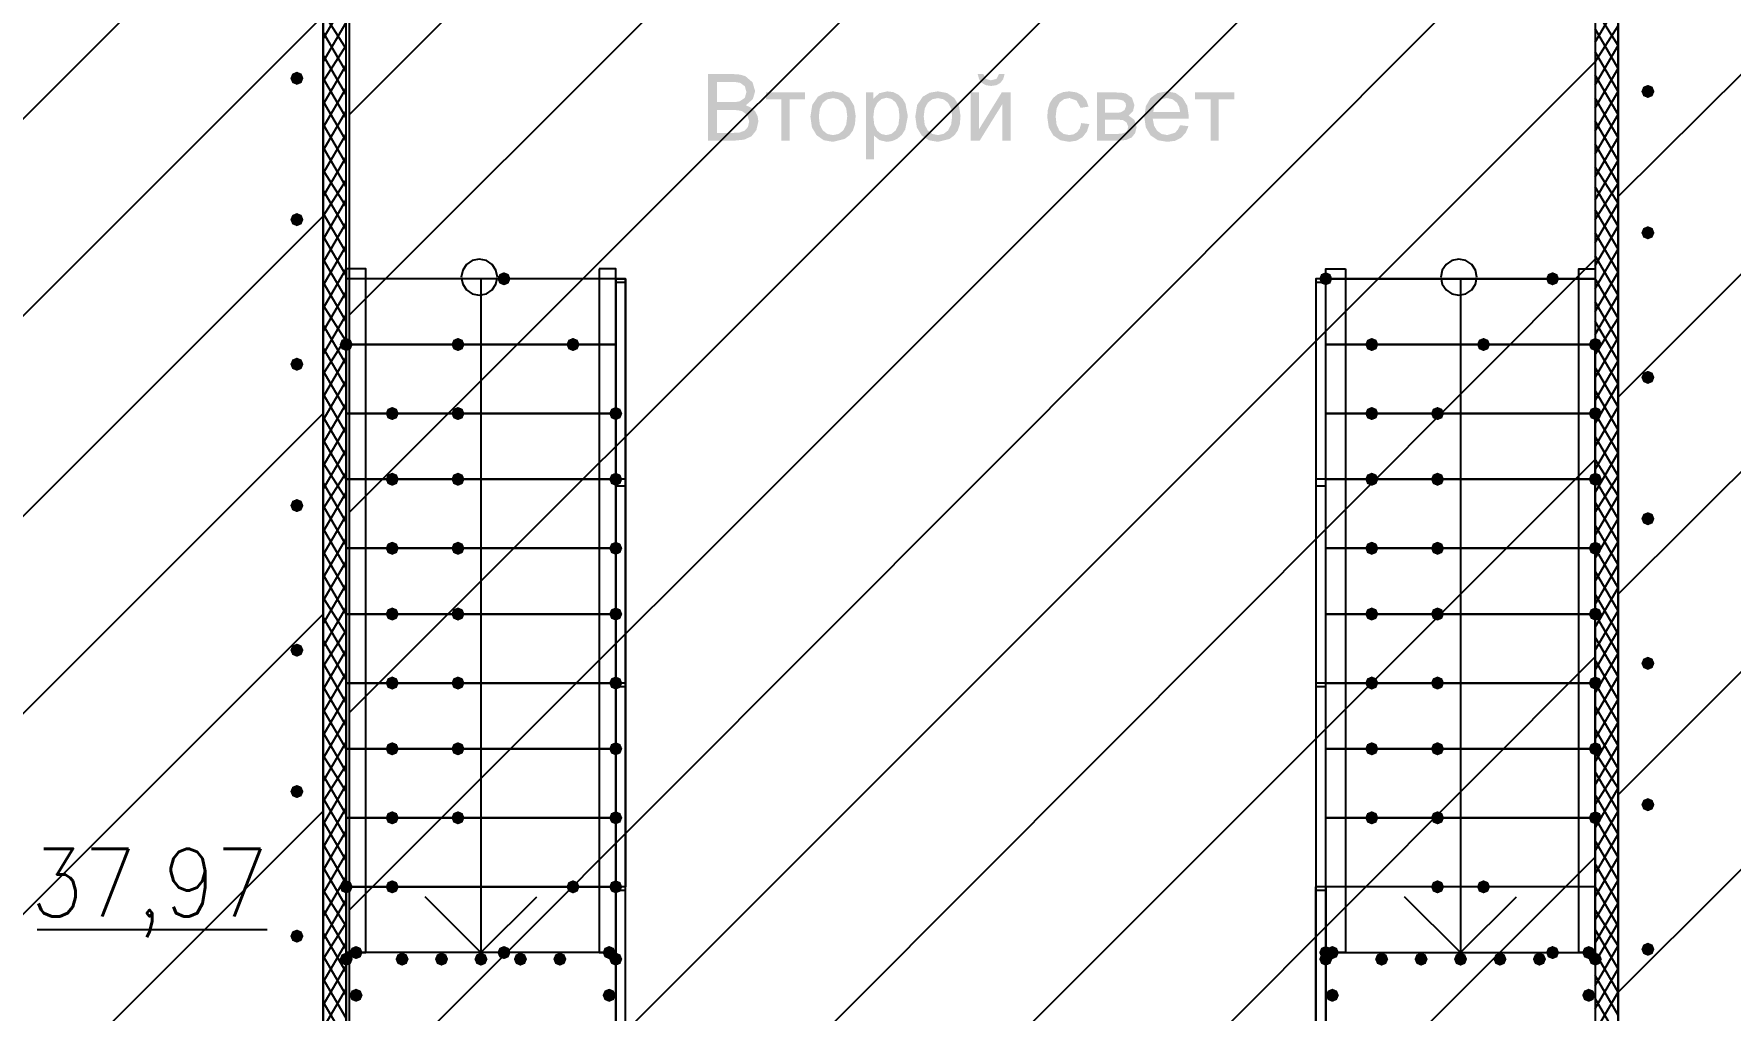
# Model space of a CAD drawing. Header units: millimetres. Extents: x 0 to 420, y 0 to 297.
# Drawn here: x 238.46 to 260.31, y 219.65 to 232.22 of the extents above; entities that cross this region are included whole.
import ezdxf

# ---------------------------------------------------------------- set-up
doc = ezdxf.new("R2010")
doc.units = ezdxf.units.MM
doc.layers.get('0').update_dxf_attribs({"linetype": 'CONTINUOUS'})
doc.styles.get("Standard").update_dxf_attribs({"font": 'STANDARD'})

msp = doc.modelspace()

# ---------------------------------------------------------------- hatches: boundary and pattern name
at = {"true_color": 0x000007}
for points in [[(241.935, 231.648), (241.910129, 231.588204), (241.850333, 231.563333), (241.790538, 231.588204), (241.765667, 231.648), (241.790537, 231.707796), (241.850333, 231.732667), (241.910129, 231.707796)], [(259.334, 231.478667), (259.309129, 231.418871), (259.249333, 231.394), (259.189538, 231.418871), (259.164667, 231.478667), (259.189537, 231.538462), (259.249333, 231.563333), (259.309129, 231.538463)], [(247.889652, 231.465437), (248.395117, 231.465437), (248.395117, 231.378345), (248.195026, 231.378345), (248.195026, 230.843666), (248.090295, 230.843666), (248.090295, 231.378345), (247.889652, 231.378345)], [(251.952118, 231.071318), (252.055746, 231.058088), (252.025223, 230.962246), (251.968654, 230.889968), (251.890519, 230.844355), (251.796675, 230.829334), (251.681747, 230.850074), (251.591623, 230.912568), (251.533332, 231.014267), (251.513902, 231.152346), (251.52217, 231.246742), (251.546975, 231.328735), (251.589074, 231.394537), (251.648949, 231.441734), (251.719987, 231.47026), (251.797226, 231.479768), (251.889279, 231.466952), (251.963142, 231.428505), (252.016059, 231.366493), (252.045824, 231.282984), (251.943298, 231.266999), (251.890933, 231.361257), (251.801636, 231.393227), (251.72922, 231.378827), (251.6721, 231.335901), (251.634893, 231.261831), (251.622491, 231.155102), (251.63448, 231.046789), (251.670447, 230.973201), (251.725568, 230.930551), (251.795573, 230.916426), (251.852555, 230.925935), (251.899201, 230.95446), (251.933101, 231.002554)], [(253.41698, 231.465437), (253.922445, 231.465437), (253.922445, 231.378345), (253.722354, 231.378345), (253.722354, 230.843666), (253.617623, 230.843666), (253.617623, 231.378345), (253.41698, 231.378345)], [(241.935, 229.827667), (241.910129, 229.767871), (241.850333, 229.743), (241.790538, 229.767871), (241.765667, 229.827667), (241.790537, 229.887462), (241.850333, 229.912333), (241.910129, 229.887463)], [(259.334, 229.658333), (259.309129, 229.598537), (259.249333, 229.573667), (259.189538, 229.598537), (259.164667, 229.658333), (259.189537, 229.718129), (259.249333, 229.743), (259.309129, 229.718129)], [(241.935, 227.965), (241.910129, 227.905204), (241.850333, 227.880333), (241.790538, 227.905204), (241.765667, 227.965), (241.790537, 228.024796), (241.850333, 228.049667), (241.910129, 228.024796)], [(259.334, 227.795667), (259.309129, 227.735871), (259.249333, 227.711), (259.189538, 227.735871), (259.164667, 227.795667), (259.189537, 227.855462), (259.249333, 227.880333), (259.309129, 227.855463)], [(241.935, 226.144667), (241.910129, 226.084871), (241.850333, 226.06), (241.790538, 226.084871), (241.765667, 226.144667), (241.790537, 226.204462), (241.850333, 226.229333), (241.910129, 226.204463)], [(259.334, 225.975333), (259.309129, 225.915537), (259.249333, 225.890667), (259.189538, 225.915537), (259.164667, 225.975333), (259.189537, 226.035129), (259.249333, 226.06), (259.309129, 226.035129)], [(241.935, 224.282), (241.910129, 224.222204), (241.850333, 224.197333), (241.790538, 224.222204), (241.765667, 224.282), (241.790537, 224.341796), (241.850333, 224.366667), (241.910129, 224.341796)], [(259.334, 224.112667), (259.309129, 224.052871), (259.249333, 224.028), (259.189538, 224.052871), (259.164667, 224.112667), (259.189537, 224.172462), (259.249333, 224.197333), (259.309129, 224.172463)], [(241.935, 222.461667), (241.910129, 222.401871), (241.850333, 222.377), (241.790538, 222.401871), (241.765667, 222.461667), (241.790537, 222.521462), (241.850333, 222.546333), (241.910129, 222.521463)], [(259.334, 222.292333), (259.309129, 222.232537), (259.249333, 222.207667), (259.189538, 222.232537), (259.164667, 222.292333), (259.189537, 222.352129), (259.249333, 222.377), (259.309129, 222.352129)], [(241.935, 220.599), (241.910129, 220.539204), (241.850333, 220.514333), (241.790538, 220.539204), (241.765667, 220.599), (241.790537, 220.658796), (241.850333, 220.683667), (241.910129, 220.658796)], [(242.697, 220.387333), (242.672129, 220.327537), (242.612333, 220.302667), (242.552537, 220.327537), (242.527667, 220.387333), (242.552537, 220.447129), (242.612333, 220.472), (242.672129, 220.447129)], [(245.956667, 220.387333), (245.931796, 220.327537), (245.872, 220.302667), (245.812204, 220.327537), (245.787333, 220.387333), (245.812204, 220.447129), (245.872, 220.472), (245.931796, 220.447129)], [(255.27, 220.387333), (255.245129, 220.327537), (255.185333, 220.302667), (255.125538, 220.327537), (255.100667, 220.387333), (255.125537, 220.447129), (255.185333, 220.472), (255.245129, 220.447129)], [(258.572, 220.387333), (258.547129, 220.327537), (258.487333, 220.302667), (258.427537, 220.327537), (258.402667, 220.387333), (258.427537, 220.447129), (258.487333, 220.472), (258.547129, 220.447129)], [(259.334, 220.429667), (259.309129, 220.369871), (259.249333, 220.345), (259.189538, 220.369871), (259.164667, 220.429667), (259.189537, 220.489462), (259.249333, 220.514333), (259.309129, 220.489463)], [(242.57, 220.302667), (242.545129, 220.242871), (242.485333, 220.218), (242.425538, 220.242871), (242.400667, 220.302667), (242.425537, 220.362462), (242.485333, 220.387333), (242.545129, 220.362463)], [(243.289667, 220.302667), (243.264796, 220.242871), (243.205, 220.218), (243.145204, 220.242871), (243.120333, 220.302667), (243.145204, 220.362462), (243.205, 220.387333), (243.264796, 220.362463)], [(243.797667, 220.302667), (243.772796, 220.242871), (243.713, 220.218), (243.653204, 220.242871), (243.628333, 220.302667), (243.653204, 220.362462), (243.713, 220.387333), (243.772796, 220.362463)], [(244.305667, 220.302667), (244.280796, 220.242871), (244.221, 220.218), (244.161204, 220.242871), (244.136333, 220.302667), (244.161204, 220.362462), (244.221, 220.387333), (244.280796, 220.362463)], [(244.813667, 220.302667), (244.788796, 220.242871), (244.729, 220.218), (244.669204, 220.242871), (244.644333, 220.302667), (244.669204, 220.362462), (244.729, 220.387333), (244.788796, 220.362463)], [(245.321667, 220.302667), (245.296796, 220.242871), (245.237, 220.218), (245.177204, 220.242871), (245.152333, 220.302667), (245.177204, 220.362462), (245.237, 220.387333), (245.296796, 220.362463)], [(246.041333, 220.302667), (246.016462, 220.242871), (245.956667, 220.218), (245.896871, 220.242871), (245.872, 220.302667), (245.896871, 220.362462), (245.956667, 220.387333), (246.016462, 220.362463)], [(255.185333, 220.302667), (255.160462, 220.242871), (255.100667, 220.218), (255.040871, 220.242871), (255.016, 220.302667), (255.040871, 220.362462), (255.100667, 220.387333), (255.160462, 220.362463)], [(255.905, 220.302667), (255.880129, 220.242871), (255.820333, 220.218), (255.760538, 220.242871), (255.735667, 220.302667), (255.760537, 220.362462), (255.820333, 220.387333), (255.880129, 220.362463)], [(256.413, 220.302667), (256.388129, 220.242871), (256.328333, 220.218), (256.268537, 220.242871), (256.243667, 220.302667), (256.268537, 220.362462), (256.328333, 220.387333), (256.388129, 220.362463)], [(256.921, 220.302667), (256.896129, 220.242871), (256.836333, 220.218), (256.776538, 220.242871), (256.751667, 220.302667), (256.776537, 220.362462), (256.836333, 220.387333), (256.896129, 220.362463)], [(257.429, 220.302667), (257.404129, 220.242871), (257.344333, 220.218), (257.284538, 220.242871), (257.259667, 220.302667), (257.284537, 220.362462), (257.344333, 220.387333), (257.404129, 220.362463)], [(257.937, 220.302667), (257.912129, 220.242871), (257.852333, 220.218), (257.792537, 220.242871), (257.767667, 220.302667), (257.792537, 220.362462), (257.852333, 220.387333), (257.912129, 220.362463)], [(258.656667, 220.302667), (258.631796, 220.242871), (258.572, 220.218), (258.512204, 220.242871), (258.487333, 220.302667), (258.512204, 220.362462), (258.572, 220.387333), (258.631796, 220.362463)], [(242.697, 219.837), (242.672129, 219.777204), (242.612333, 219.752333), (242.552537, 219.777204), (242.527667, 219.837), (242.552537, 219.896796), (242.612333, 219.921667), (242.672129, 219.896796)], [(245.956667, 219.837), (245.931796, 219.777204), (245.872, 219.752333), (245.812204, 219.777204), (245.787333, 219.837), (245.812204, 219.896796), (245.872, 219.921667), (245.931796, 219.896796)], [(255.27, 219.837), (255.245129, 219.777204), (255.185333, 219.752333), (255.125538, 219.777204), (255.100667, 219.837), (255.125537, 219.896796), (255.185333, 219.921667), (255.245129, 219.896796)], [(258.572, 219.837), (258.547129, 219.777204), (258.487333, 219.752333), (258.427537, 219.777204), (258.402667, 219.837), (258.427537, 219.896796), (258.487333, 219.921667), (258.547129, 219.896796)]]:
    msp.add_hatch(color=0, dxfattribs=at).paths.add_polyline_path(points, flags=0)
h = msp.add_hatch(color=0, dxfattribs=at)
h.paths.add_polyline_path([(247.144977, 230.843666), (247.144977, 231.702459), (247.467438, 231.702459), (247.55577, 231.695845), (247.625086, 231.676001), (247.718241, 231.596075), (247.751865, 231.482524), (247.7221, 231.378896), (247.6317, 231.300623), (247.700671, 231.269342), (247.751865, 231.222351), (247.783147, 231.162544), (247.793758, 231.092815), (247.767851, 230.980367), (247.705012, 230.900441), (247.610754, 230.857997), (247.472399, 230.843666)], flags=0)
h.paths.add_polyline_path([(247.259079, 231.341413), (247.444287, 231.341413), (247.509124, 231.343894), (247.552877, 231.351335), (247.61792, 231.39433), (247.639969, 231.469295), (247.619574, 231.54426), (247.561145, 231.588909), (247.509468, 231.597866), (247.430507, 231.601036), (247.259079, 231.601036)], flags=0)
h.paths.add_polyline_path([(247.259079, 230.945089), (247.472399, 230.945089), (247.55012, 230.948948), (247.615164, 230.97265), (247.65871, 231.020055), (247.675798, 231.092815), (247.650993, 231.176049), (247.582642, 231.225658), (247.529381, 231.236338), (247.457516, 231.23999), (247.259079, 231.23999)], flags=0)
h = msp.add_hatch(color=0, dxfattribs=at)
h.paths.add_polyline_path([(250.529087, 231.465437), (250.63492, 231.465437), (250.63492, 230.991391), (250.927064, 231.465437), (251.040615, 231.465437), (251.040615, 230.843666), (250.935332, 230.843666), (250.935332, 231.314955), (250.643188, 230.843666), (250.529087, 230.843666)], flags=0)
h.paths.add_polyline_path([(250.892338, 231.701357), (250.964547, 231.701357), (250.946426, 231.636382), (250.910528, 231.588358), (250.858438, 231.558868), (250.791465, 231.549221), (250.72401, 231.558868), (250.671852, 231.588358), (250.636023, 231.635969), (250.618384, 231.701357), (250.690593, 231.701357), (250.722563, 231.641274), (250.788158, 231.621982), (250.859816, 231.640723)], flags=0)
h = msp.add_hatch(color=0, dxfattribs=at)
h.paths.add_polyline_path([(248.463669, 231.154551), (248.487715, 231.305033), (248.560131, 231.410866), (248.648601, 231.462474), (248.755261, 231.479768), (248.871775, 231.458684), (248.964723, 231.395432), (249.02577, 231.295318), (249.046303, 231.163371), (249.037277, 231.055815), (249.010474, 230.974304), (248.96617, 230.913188), (248.905743, 230.867368), (248.755261, 230.829334), (248.637095, 230.850143), (248.544146, 230.913119), (248.48365, 231.015231)], flags=0)
h.paths.add_polyline_path([(248.572258, 231.154551), (248.585143, 231.049889), (248.624072, 230.975406), (248.682845, 230.931033), (248.755261, 230.916426), (248.827195, 230.931309), (248.885899, 230.975957), (248.925105, 231.051474), (248.938265, 231.15841), (248.925105, 231.259627), (248.885899, 231.333145), (248.826782, 231.377793), (248.755261, 231.392676), (248.682845, 231.377793), (248.624072, 231.333145), (248.585143, 231.258731)], flags=0)
h = msp.add_hatch(color=0, dxfattribs=at)
h.paths.add_polyline_path([(249.178232, 230.605541), (249.178232, 231.465437), (249.274695, 231.465437), (249.274695, 231.384959), (249.350763, 231.456066), (249.454942, 231.479768), (249.529494, 231.469433), (249.594951, 231.438427), (249.648419, 231.388818), (249.687004, 231.322672), (249.718423, 231.159512), (249.684248, 230.987533), (249.642011, 230.919733), (249.584478, 230.870124), (249.517505, 230.839601), (249.447225, 230.829334), (249.352967, 230.851383), (249.284065, 230.908158), (249.284065, 230.605541)], flags=0)
h.paths.add_polyline_path([(249.274144, 231.151244), (249.286201, 231.046582), (249.322651, 230.973753), (249.375981, 230.93062), (249.440059, 230.916426), (249.505378, 230.931033), (249.560776, 230.975406), (249.598258, 231.051198), (249.610936, 231.160063), (249.598603, 231.263485), (249.561878, 231.337555), (249.507997, 231.382203), (249.44502, 231.397086), (249.381355, 231.381376), (249.325958, 231.334247), (249.287028, 231.257008)], flags=0)
h = msp.add_hatch(color=0, dxfattribs=at)
h.paths.add_polyline_path([(249.814523, 231.154551), (249.83857, 231.305033), (249.910986, 231.410866), (249.999456, 231.462474), (250.106116, 231.479768), (250.222629, 231.458684), (250.315578, 231.395432), (250.376625, 231.295318), (250.397158, 231.163371), (250.388132, 231.055815), (250.361329, 230.974304), (250.317025, 230.913188), (250.256598, 230.867368), (250.106116, 230.829334), (249.987949, 230.850143), (249.895001, 230.913119), (249.834505, 231.015231)], flags=0)
h.paths.add_polyline_path([(249.923113, 231.154551), (249.935997, 231.049889), (249.974927, 230.975406), (250.0337, 230.931033), (250.106116, 230.916426), (250.17805, 230.931309), (250.236754, 230.975957), (250.275959, 231.051474), (250.28912, 231.15841), (250.275959, 231.259627), (250.236754, 231.333145), (250.177636, 231.377793), (250.106116, 231.392676), (250.0337, 231.377793), (249.974927, 231.333145), (249.935997, 231.258731)], flags=0)
h = msp.add_hatch(color=0, dxfattribs=at)
h.paths.add_polyline_path([(252.154373, 231.465437), (252.396908, 231.465437), (252.474974, 231.461716), (252.530302, 231.450554), (252.605267, 231.395983), (252.636687, 231.300623), (252.617945, 231.222902), (252.562824, 231.16778), (252.635584, 231.112659), (252.664799, 231.01785), (252.645713, 230.940404), (252.601409, 230.886109), (252.530715, 230.854139), (252.434391, 230.843666), (252.154373, 230.843666)], flags=0)
h.paths.add_polyline_path([(252.259655, 231.203609), (252.372103, 231.203609), (252.428672, 231.205332), (252.464156, 231.210775), (252.509356, 231.239438), (252.529751, 231.290701), (252.520794, 231.332111), (252.494473, 231.359052), (252.447344, 231.373453), (252.375411, 231.378345), (252.259655, 231.378345)], flags=0)
h.paths.add_polyline_path([(252.259655, 230.930207), (252.398562, 230.930207), (252.473802, 230.935305), (252.520931, 230.951153), (252.546425, 230.979334), (252.556209, 231.022811), (252.536917, 231.077932), (252.486756, 231.110454), (252.386986, 231.117069), (252.259655, 231.117069)], flags=0)
h = msp.add_hatch(color=0, dxfattribs=at)
h.paths.add_polyline_path([(253.224418, 231.043757), (253.333558, 231.030528), (253.296351, 230.945641), (253.237647, 230.882251), (253.158341, 230.842563), (253.059604, 230.829334), (252.937303, 230.850143), (252.843528, 230.913119), (252.783514, 231.014405), (252.763602, 231.14959), (252.783583, 231.288496), (252.844079, 231.392676), (252.937097, 231.457926), (253.054092, 231.479768), (253.166953, 231.458409), (253.25749, 231.394881), (253.317022, 231.292424), (253.336865, 231.155654), (253.336314, 231.127542), (252.872191, 231.127542), (252.889554, 231.037005), (252.930069, 230.970445), (252.988704, 230.929793), (253.060155, 230.916426), (253.159374, 230.946743), (253.195823, 230.985948)], flags=0)
h.paths.add_polyline_path([(252.878254, 231.214634), (253.22552, 231.214634), (253.211877, 231.282847), (253.185832, 231.332042), (253.127541, 231.377931), (253.055194, 231.393227), (252.988222, 231.380894), (252.932825, 231.344169), (252.894377, 231.287463)], flags=0)
at = {"true_color": 0x0000fe}
for points in [[(244.602, 229.065667), (244.577129, 229.005871), (244.517333, 228.981), (244.457538, 229.005871), (244.432667, 229.065667), (244.457537, 229.125462), (244.517333, 229.150333), (244.577129, 229.125463)], [(255.185333, 229.065667), (255.160462, 229.005871), (255.100667, 228.981), (255.040871, 229.005871), (255.016, 229.065667), (255.040871, 229.125462), (255.100667, 229.150333), (255.160462, 229.125463)], [(258.106333, 229.065667), (258.081462, 229.005871), (258.021667, 228.981), (257.961871, 229.005871), (257.937, 229.065667), (257.961871, 229.125462), (258.021667, 229.150333), (258.081462, 229.125463)], [(242.57, 228.219), (242.545129, 228.159204), (242.485333, 228.134333), (242.425538, 228.159204), (242.400667, 228.219), (242.425537, 228.278796), (242.485333, 228.303667), (242.545129, 228.278796)], [(244.009333, 228.219), (243.984463, 228.159204), (243.924667, 228.134333), (243.864871, 228.159204), (243.84, 228.219), (243.864871, 228.278796), (243.924667, 228.303667), (243.984462, 228.278796)], [(245.491, 228.219), (245.466129, 228.159204), (245.406333, 228.134333), (245.346538, 228.159204), (245.321667, 228.219), (245.346537, 228.278796), (245.406333, 228.303667), (245.466129, 228.278796)], [(255.778, 228.219), (255.753129, 228.159204), (255.693333, 228.134333), (255.633537, 228.159204), (255.608667, 228.219), (255.633537, 228.278796), (255.693333, 228.303667), (255.753129, 228.278796)], [(257.217333, 228.219), (257.192462, 228.159204), (257.132667, 228.134333), (257.072871, 228.159204), (257.048, 228.219), (257.072871, 228.278796), (257.132667, 228.303667), (257.192462, 228.278796)], [(258.656667, 228.219), (258.631796, 228.159204), (258.572, 228.134333), (258.512204, 228.159204), (258.487333, 228.219), (258.512204, 228.278796), (258.572, 228.303667), (258.631796, 228.278796)], [(243.162667, 227.33), (243.137796, 227.270204), (243.078, 227.245333), (243.018204, 227.270204), (242.993333, 227.33), (243.018204, 227.389796), (243.078, 227.414667), (243.137796, 227.389796)], [(244.009333, 227.33), (243.984463, 227.270204), (243.924667, 227.245333), (243.864871, 227.270204), (243.84, 227.33), (243.864871, 227.389796), (243.924667, 227.414667), (243.984462, 227.389796)], [(246.041333, 227.33), (246.016462, 227.270204), (245.956667, 227.245333), (245.896871, 227.270204), (245.872, 227.33), (245.896871, 227.389796), (245.956667, 227.414667), (246.016462, 227.389796)], [(246.041333, 227.33), (246.016462, 227.270204), (245.956667, 227.245333), (245.896871, 227.270204), (245.872, 227.33), (245.896871, 227.389796), (245.956667, 227.414667), (246.016462, 227.389796)], [(255.778, 227.33), (255.753129, 227.270204), (255.693333, 227.245333), (255.633537, 227.270204), (255.608667, 227.33), (255.633537, 227.389796), (255.693333, 227.414667), (255.753129, 227.389796)], [(256.624667, 227.33), (256.599796, 227.270204), (256.54, 227.245333), (256.480204, 227.270204), (256.455333, 227.33), (256.480204, 227.389796), (256.54, 227.414667), (256.599796, 227.389796)], [(258.656667, 227.33), (258.631796, 227.270204), (258.572, 227.245333), (258.512204, 227.270204), (258.487333, 227.33), (258.512204, 227.389796), (258.572, 227.414667), (258.631796, 227.389796)], [(258.656667, 227.33), (258.631796, 227.270204), (258.572, 227.245333), (258.512204, 227.270204), (258.487333, 227.33), (258.512204, 227.389796), (258.572, 227.414667), (258.631796, 227.389796)], [(243.162667, 226.483333), (243.137796, 226.423537), (243.078, 226.398667), (243.018204, 226.423537), (242.993333, 226.483333), (243.018204, 226.543129), (243.078, 226.568), (243.137796, 226.543129)], [(244.009333, 226.483333), (243.984463, 226.423537), (243.924667, 226.398667), (243.864871, 226.423537), (243.84, 226.483333), (243.864871, 226.543129), (243.924667, 226.568), (243.984462, 226.543129)], [(246.041333, 226.483333), (246.016462, 226.423537), (245.956667, 226.398667), (245.896871, 226.423537), (245.872, 226.483333), (245.896871, 226.543129), (245.956667, 226.568), (246.016462, 226.543129)], [(255.778, 226.483333), (255.753129, 226.423537), (255.693333, 226.398667), (255.633537, 226.423537), (255.608667, 226.483333), (255.633537, 226.543129), (255.693333, 226.568), (255.753129, 226.543129)], [(256.624667, 226.483333), (256.599796, 226.423537), (256.54, 226.398667), (256.480204, 226.423537), (256.455333, 226.483333), (256.480204, 226.543129), (256.54, 226.568), (256.599796, 226.543129)], [(258.656667, 226.483333), (258.631796, 226.423537), (258.572, 226.398667), (258.512204, 226.423537), (258.487333, 226.483333), (258.512204, 226.543129), (258.572, 226.568), (258.631796, 226.543129)], [(258.656667, 226.483333), (258.631796, 226.423537), (258.572, 226.398667), (258.512204, 226.423537), (258.487333, 226.483333), (258.512204, 226.543129), (258.572, 226.568), (258.631796, 226.543129)], [(243.162667, 225.594333), (243.137796, 225.534538), (243.078, 225.509667), (243.018204, 225.534538), (242.993333, 225.594333), (243.018204, 225.654129), (243.078, 225.679), (243.137796, 225.654129)], [(244.009333, 225.594333), (243.984463, 225.534538), (243.924667, 225.509667), (243.864871, 225.534538), (243.84, 225.594333), (243.864871, 225.654129), (243.924667, 225.679), (243.984462, 225.654129)], [(246.041333, 225.594333), (246.016462, 225.534538), (245.956667, 225.509667), (245.896871, 225.534538), (245.872, 225.594333), (245.896871, 225.654129), (245.956667, 225.679), (246.016462, 225.654129)], [(255.778, 225.594333), (255.753129, 225.534538), (255.693333, 225.509667), (255.633537, 225.534538), (255.608667, 225.594333), (255.633537, 225.654129), (255.693333, 225.679), (255.753129, 225.654129)], [(256.624667, 225.594333), (256.599796, 225.534538), (256.54, 225.509667), (256.480204, 225.534538), (256.455333, 225.594333), (256.480204, 225.654129), (256.54, 225.679), (256.599796, 225.654129)], [(258.656667, 225.594333), (258.631796, 225.534538), (258.572, 225.509667), (258.512204, 225.534538), (258.487333, 225.594333), (258.512204, 225.654129), (258.572, 225.679), (258.631796, 225.654129)], [(258.656667, 225.594333), (258.631796, 225.534538), (258.572, 225.509667), (258.512204, 225.534538), (258.487333, 225.594333), (258.512204, 225.654129), (258.572, 225.679), (258.631796, 225.654129)], [(243.162667, 224.747667), (243.137796, 224.687871), (243.078, 224.663), (243.018204, 224.687871), (242.993333, 224.747667), (243.018204, 224.807462), (243.078, 224.832333), (243.137796, 224.807463)], [(244.009333, 224.747667), (243.984463, 224.687871), (243.924667, 224.663), (243.864871, 224.687871), (243.84, 224.747667), (243.864871, 224.807462), (243.924667, 224.832333), (243.984462, 224.807463)], [(246.041333, 224.747667), (246.016462, 224.687871), (245.956667, 224.663), (245.896871, 224.687871), (245.872, 224.747667), (245.896871, 224.807462), (245.956667, 224.832333), (246.016462, 224.807463)], [(255.778, 224.747667), (255.753129, 224.687871), (255.693333, 224.663), (255.633537, 224.687871), (255.608667, 224.747667), (255.633537, 224.807462), (255.693333, 224.832333), (255.753129, 224.807463)], [(256.624667, 224.747667), (256.599796, 224.687871), (256.54, 224.663), (256.480204, 224.687871), (256.455333, 224.747667), (256.480204, 224.807462), (256.54, 224.832333), (256.599796, 224.807463)], [(258.656667, 224.747667), (258.631796, 224.687871), (258.572, 224.663), (258.512204, 224.687871), (258.487333, 224.747667), (258.512204, 224.807462), (258.572, 224.832333), (258.631796, 224.807463)], [(243.162667, 223.858667), (243.137796, 223.798871), (243.078, 223.774), (243.018204, 223.798871), (242.993333, 223.858667), (243.018204, 223.918462), (243.078, 223.943333), (243.137796, 223.918463)], [(244.009333, 223.858667), (243.984463, 223.798871), (243.924667, 223.774), (243.864871, 223.798871), (243.84, 223.858667), (243.864871, 223.918462), (243.924667, 223.943333), (243.984462, 223.918463)], [(246.041333, 223.858667), (246.016462, 223.798871), (245.956667, 223.774), (245.896871, 223.798871), (245.872, 223.858667), (245.896871, 223.918462), (245.956667, 223.943333), (246.016462, 223.918463)], [(255.778, 223.858667), (255.753129, 223.798871), (255.693333, 223.774), (255.633537, 223.798871), (255.608667, 223.858667), (255.633537, 223.918462), (255.693333, 223.943333), (255.753129, 223.918463)], [(256.624667, 223.858667), (256.599796, 223.798871), (256.54, 223.774), (256.480204, 223.798871), (256.455333, 223.858667), (256.480204, 223.918462), (256.54, 223.943333), (256.599796, 223.918463)], [(258.656667, 223.858667), (258.631796, 223.798871), (258.572, 223.774), (258.512204, 223.798871), (258.487333, 223.858667), (258.512204, 223.918462), (258.572, 223.943333), (258.631796, 223.918463)], [(243.162667, 223.012), (243.137796, 222.952204), (243.078, 222.927333), (243.018204, 222.952204), (242.993333, 223.012), (243.018204, 223.071796), (243.078, 223.096667), (243.137796, 223.071796)], [(244.009333, 223.012), (243.984463, 222.952204), (243.924667, 222.927333), (243.864871, 222.952204), (243.84, 223.012), (243.864871, 223.071796), (243.924667, 223.096667), (243.984462, 223.071796)], [(246.041333, 223.012), (246.016462, 222.952204), (245.956667, 222.927333), (245.896871, 222.952204), (245.872, 223.012), (245.896871, 223.071796), (245.956667, 223.096667), (246.016462, 223.071796)], [(255.778, 223.012), (255.753129, 222.952204), (255.693333, 222.927333), (255.633537, 222.952204), (255.608667, 223.012), (255.633537, 223.071796), (255.693333, 223.096667), (255.753129, 223.071796)], [(256.624667, 223.012), (256.599796, 222.952204), (256.54, 222.927333), (256.480204, 222.952204), (256.455333, 223.012), (256.480204, 223.071796), (256.54, 223.096667), (256.599796, 223.071796)], [(258.656667, 223.012), (258.631796, 222.952204), (258.572, 222.927333), (258.512204, 222.952204), (258.487333, 223.012), (258.512204, 223.071796), (258.572, 223.096667), (258.631796, 223.071796)], [(258.656667, 223.012), (258.631796, 222.952204), (258.572, 222.927333), (258.512204, 222.952204), (258.487333, 223.012), (258.512204, 223.071796), (258.572, 223.096667), (258.631796, 223.071796)], [(243.162667, 222.123), (243.137796, 222.063204), (243.078, 222.038333), (243.018204, 222.063204), (242.993333, 222.123), (243.018204, 222.182796), (243.078, 222.207667), (243.137796, 222.182796)], [(244.009333, 222.123), (243.984463, 222.063204), (243.924667, 222.038333), (243.864871, 222.063204), (243.84, 222.123), (243.864871, 222.182796), (243.924667, 222.207667), (243.984462, 222.182796)], [(246.041333, 222.123), (246.016462, 222.063204), (245.956667, 222.038333), (245.896871, 222.063204), (245.872, 222.123), (245.896871, 222.182796), (245.956667, 222.207667), (246.016462, 222.182796)], [(255.778, 222.123), (255.753129, 222.063204), (255.693333, 222.038333), (255.633537, 222.063204), (255.608667, 222.123), (255.633537, 222.182796), (255.693333, 222.207667), (255.753129, 222.182796)], [(256.624667, 222.123), (256.599796, 222.063204), (256.54, 222.038333), (256.480204, 222.063204), (256.455333, 222.123), (256.480204, 222.182796), (256.54, 222.207667), (256.599796, 222.182796)], [(258.656667, 222.123), (258.631796, 222.063204), (258.572, 222.038333), (258.512204, 222.063204), (258.487333, 222.123), (258.512204, 222.182796), (258.572, 222.207667), (258.631796, 222.182796)], [(258.656667, 222.123), (258.631796, 222.063204), (258.572, 222.038333), (258.512204, 222.063204), (258.487333, 222.123), (258.512204, 222.182796), (258.572, 222.207667), (258.631796, 222.182796)], [(242.57, 221.234), (242.545129, 221.174204), (242.485333, 221.149333), (242.425538, 221.174204), (242.400667, 221.234), (242.425537, 221.293796), (242.485333, 221.318667), (242.545129, 221.293796)], [(242.57, 221.234), (242.545129, 221.174204), (242.485333, 221.149333), (242.425538, 221.174204), (242.400667, 221.234), (242.425537, 221.293796), (242.485333, 221.318667), (242.545129, 221.293796)], [(243.162667, 221.234), (243.137796, 221.174204), (243.078, 221.149333), (243.018204, 221.174204), (242.993333, 221.234), (243.018204, 221.293796), (243.078, 221.318667), (243.137796, 221.293796)], [(245.491, 221.234), (245.466129, 221.174204), (245.406333, 221.149333), (245.346538, 221.174204), (245.321667, 221.234), (245.346537, 221.293796), (245.406333, 221.318667), (245.466129, 221.293796)], [(246.041333, 221.234), (246.016462, 221.174204), (245.956667, 221.149333), (245.896871, 221.174204), (245.872, 221.234), (245.896871, 221.293796), (245.956667, 221.318667), (246.016462, 221.293796)], [(246.041333, 221.234), (246.016462, 221.174204), (245.956667, 221.149333), (245.896871, 221.174204), (245.872, 221.234), (245.896871, 221.293796), (245.956667, 221.318667), (246.016462, 221.293796)], [(256.624667, 221.234), (256.599796, 221.174204), (256.54, 221.149333), (256.480204, 221.174204), (256.455333, 221.234), (256.480204, 221.293796), (256.54, 221.318667), (256.599796, 221.293796)], [(257.217333, 221.234), (257.192462, 221.174204), (257.132667, 221.149333), (257.072871, 221.174204), (257.048, 221.234), (257.072871, 221.293796), (257.132667, 221.318667), (257.192462, 221.293796)], [(244.602, 220.387333), (244.577129, 220.327537), (244.517333, 220.302667), (244.457538, 220.327537), (244.432667, 220.387333), (244.457537, 220.447129), (244.517333, 220.472), (244.577129, 220.447129)], [(255.185333, 220.387333), (255.160462, 220.327537), (255.100667, 220.302667), (255.040871, 220.327537), (255.016, 220.387333), (255.040871, 220.447129), (255.100667, 220.472), (255.160462, 220.447129)], [(258.106333, 220.387333), (258.081462, 220.327537), (258.021667, 220.302667), (257.961871, 220.327537), (257.937, 220.387333), (257.961871, 220.447129), (258.021667, 220.472), (258.081462, 220.447129)]]:
    msp.add_hatch(color=0, dxfattribs=at).paths.add_polyline_path(points, flags=0)

# ---------------------------------------------------------------- linework, layer by layer
at = {"color": 0, "true_color": 0x000007}
for points in [[(392.938, 236.601), (258.868333, 236.601), (258.868333, 205.613), (242.189, 205.613), (242.189, 236.601), (108.161667, 236.601), (108.161667, 119.972667), (242.189, 119.972667), (242.189, 150.960667), (258.868333, 150.960667), (258.868333, 119.972667), (392.938, 119.972667)], [(242.189, 236.262333), (242.189, 205.613), (258.868333, 205.613), (258.868333, 236.262333), (392.557, 236.262333), (392.557, 120.311333), (258.868333, 120.311333), (258.868333, 150.960667), (242.189, 150.960667), (242.189, 120.311333), (108.500333, 120.311333), (108.500333, 236.262333)], [(242.485333, 229.192667), (242.485333, 229.065667), (242.485333, 220.387333), (242.739333, 220.387333), (242.739333, 229.065667), (242.739333, 229.192667)], [(245.745, 229.192667), (245.745, 229.065667), (245.745, 220.387333), (245.956667, 220.387333), (245.956667, 229.065667), (245.956667, 229.192667)], [(255.354667, 229.192667), (255.354667, 229.065667), (255.354667, 220.387333), (255.100667, 220.387333), (255.100667, 229.065667), (255.100667, 229.192667)], [(258.572, 229.192667), (258.572, 229.065667), (258.572, 220.387333), (258.360333, 220.387333), (258.360333, 229.065667), (258.360333, 229.192667)], [(242.485333, 228.219), (245.956667, 228.219), (245.956667, 229.065667), (242.485333, 229.065667)], [(245.956667, 221.234), (245.956667, 229.065667), (246.083667, 229.065667), (246.083667, 221.234), (246.083667, 229.065667), (245.956667, 229.065667), (245.956667, 221.234), (245.956667, 218.567), (245.956667, 205.613), (255.100667, 205.613), (255.100667, 218.567), (255.100667, 221.234), (255.100667, 229.065667), (254.973667, 229.065667), (254.973667, 221.234), (254.973667, 218.567), (254.973667, 205.697667), (246.083667, 205.697667), (246.083667, 218.567), (246.083667, 221.234), (246.083667, 229.065667), (245.956667, 229.065667)], [(245.956667, 221.234), (245.956667, 229.065667), (246.083667, 229.065667), (246.083667, 221.234), (246.083667, 229.065667), (245.956667, 229.065667)], [(246.083667, 229.065667), (246.041333, 229.065667), (245.999, 229.065667), (245.956667, 229.065667), (245.956667, 229.023333), (245.999, 229.023333), (246.041333, 229.023333), (246.083667, 229.023333)], [(254.973667, 229.065667), (254.973667, 229.023333), (255.016, 229.023333), (255.058333, 229.023333), (255.100667, 229.023333), (255.100667, 229.065667), (255.058333, 229.065667), (255.016, 229.065667)], [(258.572, 228.219), (255.100667, 228.219), (255.100667, 229.065667), (258.572, 229.065667)], [(242.485333, 227.33), (245.956667, 227.33), (245.956667, 228.219), (242.485333, 228.219)], [(258.572, 227.33), (255.100667, 227.33), (255.100667, 228.219), (258.572, 228.219)], [(242.485333, 226.483333), (245.956667, 226.483333), (245.956667, 227.33), (242.485333, 227.33)], [(258.572, 226.483333), (255.100667, 226.483333), (255.100667, 227.33), (258.572, 227.33)], [(242.485333, 225.594333), (245.956667, 225.594333), (245.956667, 226.483333), (242.485333, 226.483333)], [(245.956667, 226.398667), (246.083667, 226.398667), (246.083667, 226.483333), (245.956667, 226.483333)], [(255.100667, 226.483333), (254.973667, 226.483333), (254.973667, 226.398667), (255.100667, 226.398667)], [(258.572, 225.594333), (255.100667, 225.594333), (255.100667, 226.483333), (258.572, 226.483333)], [(242.485333, 224.747667), (245.956667, 224.747667), (245.956667, 225.594333), (242.485333, 225.594333)], [(258.572, 224.747667), (255.100667, 224.747667), (255.100667, 225.594333), (258.572, 225.594333)], [(242.485333, 223.858667), (245.956667, 223.858667), (245.956667, 224.747667), (242.485333, 224.747667)], [(258.572, 223.858667), (255.100667, 223.858667), (255.100667, 224.747667), (258.572, 224.747667)], [(242.485333, 223.012), (245.956667, 223.012), (245.956667, 223.858667), (242.485333, 223.858667)], [(245.956667, 223.816333), (246.083667, 223.816333), (246.083667, 223.858667), (245.956667, 223.858667)], [(255.100667, 223.858667), (254.973667, 223.858667), (254.973667, 223.816333), (255.100667, 223.816333)], [(258.572, 223.012), (255.100667, 223.012), (255.100667, 223.858667), (258.572, 223.858667)], [(242.485333, 222.123), (245.956667, 222.123), (245.956667, 223.012), (242.485333, 223.012)], [(258.572, 222.123), (255.100667, 222.123), (255.100667, 223.012), (258.572, 223.012)], [(245.956667, 221.234), (245.956667, 220.387333), (242.485333, 220.387333), (242.485333, 221.234), (245.956667, 221.234), (245.956667, 222.123), (242.485333, 222.123), (242.485333, 221.234)], [(255.100667, 221.234), (255.100667, 220.387333), (258.572, 220.387333), (258.572, 221.234), (255.100667, 221.234), (255.100667, 222.123), (258.572, 222.123), (258.572, 221.234)], [(246.083667, 221.234), (246.041333, 221.234), (245.999, 221.234), (245.956667, 221.234), (245.999, 221.191667), (246.041333, 221.191667), (246.083667, 221.191667)], [(255.100667, 221.234), (254.973667, 221.234), (254.973667, 221.191667), (255.100667, 221.191667)], [(242.485333, 217.762667), (245.956667, 217.762667), (245.956667, 220.387333), (242.485333, 220.387333)], [(258.572, 217.762667), (255.100667, 217.762667), (255.100667, 220.387333), (258.572, 220.387333)]]:
    msp.add_lwpolyline(points, close=True, dxfattribs=at)
at = {"color": 0, "true_color": 0x000006}
msp.add_lwpolyline([(242.527667, 236.600999), (258.572001, 236.600999), (258.572001, 201.845333), (392.938, 201.845333), (392.938, 154.728333), (258.572001, 154.728333), (258.572001, 119.972666), (242.485334, 119.972666), (242.485334, 154.770666), (108.161668, 154.770666), (108.161668, 201.802999), (242.189001, 201.802999), (242.527667, 201.802999)], close=True, dxfattribs=at)
at = {"color": 0, "true_color": 0x0000ab}
msp.add_lwpolyline([(224.578333, 218.482333), (242.189, 218.482333), (242.189, 236.601), (224.578333, 236.601)], close=True, dxfattribs=at)
at = {"color": 0, "true_color": 0x000007}
for points in [[(242.189, 236.601), (242.189, 218.482333)], [(242.485333, 205.613), (242.485333, 236.601)], [(258.572, 236.601), (258.572, 202.141667)], [(258.868333, 202.141667), (258.868333, 236.601)], [(242.189, 232.156), (242.485333, 232.664)], [(242.485333, 232.029), (242.189, 232.494667)], [(258.572, 232.113667), (258.868333, 232.621667)], [(258.868333, 232.071333), (258.572, 232.537)], [(242.189, 231.859667), (242.485333, 232.367667)], [(242.485333, 231.732667), (242.189, 232.240667)], [(258.572, 231.859667), (258.868333, 232.325333)], [(258.868333, 231.775), (258.572, 232.283)], [(242.189, 231.605667), (242.485333, 232.071333)], [(258.572, 231.563333), (258.868333, 232.071333)], [(258.868333, 231.478667), (258.572, 231.986667)], [(242.485333, 231.436333), (242.189, 231.944333)], [(242.189, 231.309333), (242.485333, 231.817333)], [(258.572, 231.267), (258.868333, 231.775)], [(242.485333, 231.14), (242.189, 231.648)], [(258.868333, 231.182333), (258.572, 231.690333)], [(242.189, 231.013), (242.485333, 231.521)], [(242.485333, 230.843667), (242.189, 231.351667)], [(258.572, 230.970667), (258.868333, 231.478667)], [(258.868333, 230.886), (258.572, 231.394)], [(242.189, 230.716667), (242.485333, 231.224667)], [(258.572, 230.674333), (258.868333, 231.182333)], [(242.485333, 230.547333), (242.189, 231.055333)], [(242.189, 230.420333), (242.485333, 230.928333)], [(258.868333, 230.589667), (258.572, 231.097667)], [(242.485333, 230.251), (242.189, 230.759)], [(258.572, 230.378), (258.868333, 230.886)], [(258.868333, 230.293333), (258.572, 230.801333)], [(242.189, 230.124), (242.485333, 230.632)], [(242.485333, 229.997), (242.189, 230.462667)], [(258.572, 230.081667), (258.868333, 230.589667)], [(258.868333, 230.039333), (258.572, 230.505)], [(242.189, 229.87), (242.485333, 230.335667)], [(258.572, 229.827667), (258.868333, 230.293333)], [(258.868333, 229.743), (258.572, 230.251)], [(242.485333, 229.700667), (242.189, 230.208667)], [(242.189, 229.573667), (242.485333, 230.081667)], [(258.572, 229.531333), (258.868333, 230.039333)], [(242.485333, 229.404333), (242.189, 229.912333)], [(258.868333, 229.446667), (258.572, 229.954667)], [(242.189, 229.277333), (242.485333, 229.785333)], [(242.485333, 229.108), (242.189, 229.616)], [(258.572, 229.235), (258.868333, 229.743)], [(258.868333, 229.150333), (258.572, 229.658333)], [(242.189, 228.981), (242.485333, 229.489)], [(258.572, 228.938667), (258.868333, 229.446667)], [(242.485333, 228.811667), (242.189, 229.319667)], [(242.189, 228.684667), (242.485333, 229.192667)], [(244.432667, 229.086791), (244.414397, 229.177429), (244.364515, 229.251441), (244.290512, 229.301348), (244.199876, 229.319667), (244.109238, 229.301397), (244.035225, 229.251515), (243.985319, 229.177512), (243.967, 229.086876)], [(257.048, 229.086876), (257.029681, 229.177512), (256.979775, 229.251515), (256.905762, 229.301397), (256.815124, 229.319667), (256.724488, 229.301342), (256.650485, 229.251425), (256.600603, 229.177411), (256.582333, 229.086791)], [(258.868333, 228.854), (258.572, 229.362)], [(258.572, 228.642333), (258.868333, 229.150333)], [(242.485333, 228.515333), (242.189, 229.023333)], [(242.485333, 229.065667), (242.485333, 228.219)], [(243.967, 229.086876), (243.98527, 228.996238), (244.035151, 228.922225), (244.109155, 228.872319), (244.199791, 228.854), (244.290429, 228.87227), (244.364441, 228.922151), (244.414348, 228.996155), (244.432667, 229.086791)], [(244.221, 229.065667), (244.221, 228.219), (244.221, 221.234), (244.221, 220.387333), (244.940667, 221.107)], [(255.100667, 221.234), (255.100667, 229.065667), (254.973667, 229.065667), (254.973667, 221.234)], [(255.100667, 221.234), (255.100667, 218.567), (255.100667, 221.234), (255.100667, 229.065667), (254.973667, 229.065667), (254.973667, 221.234), (254.973667, 218.567), (254.973667, 221.234)], [(255.100667, 221.234), (255.100667, 229.065667), (254.973667, 229.065667), (254.973667, 221.234)], [(255.100667, 221.234), (255.100667, 218.567), (255.100667, 221.234), (255.100667, 229.065667), (254.973667, 229.065667), (254.973667, 221.234), (254.973667, 218.567), (254.973667, 221.234)], [(258.572, 229.065667), (255.100667, 229.065667)], [(256.836333, 229.065667), (256.836333, 228.219), (256.836333, 221.234), (256.836333, 220.387333), (256.116667, 221.107)], [(256.582333, 229.086791), (256.600652, 228.996155), (256.650559, 228.922151), (256.724571, 228.87227), (256.815209, 228.854), (256.905845, 228.872325), (256.979849, 228.922241), (257.02973, 228.996256), (257.048, 229.086876)], [(258.868333, 228.557667), (258.572, 229.065667)], [(242.189, 228.388333), (242.485333, 228.896333)], [(242.485333, 228.261333), (242.189, 228.727)], [(258.572, 228.346), (258.868333, 228.854)], [(258.868333, 228.261333), (258.572, 228.769333)], [(242.189, 228.092), (242.485333, 228.6)], [(258.572, 228.092), (258.868333, 228.557667)], [(258.868333, 228.007333), (258.572, 228.515333)], [(242.485333, 227.965), (242.189, 228.473)], [(242.189, 227.838), (242.485333, 228.303667)], [(258.572, 227.795667), (258.868333, 228.303667)], [(242.485333, 227.668667), (242.189, 228.176667)], [(258.868333, 227.711), (258.572, 228.219)], [(258.572, 227.33), (258.572, 228.219)], [(242.189, 227.541667), (242.485333, 228.049667)], [(242.485333, 227.372333), (242.189, 227.880333)], [(258.572, 227.499333), (258.868333, 228.007333)], [(258.868333, 227.414667), (258.572, 227.922667)], [(242.189, 227.245333), (242.485333, 227.753333)], [(258.572, 227.203), (258.868333, 227.711)], [(258.868333, 227.118333), (258.572, 227.626333)], [(242.485333, 227.076), (242.189, 227.584)], [(242.189, 226.949), (242.485333, 227.457)], [(258.572, 226.906667), (258.868333, 227.414667)], [(242.485333, 226.779667), (242.189, 227.287667)], [(242.485333, 227.33), (245.956667, 227.33)], [(258.868333, 226.822), (258.572, 227.33)], [(258.572, 226.483333), (258.572, 227.33)], [(242.189, 226.652667), (242.485333, 227.160667)], [(242.485333, 226.483333), (242.189, 226.991333)], [(258.572, 226.610333), (258.868333, 227.118333)], [(258.868333, 226.525667), (258.572, 227.033667)], [(242.189, 226.356333), (242.485333, 226.864333)], [(258.572, 226.314), (258.868333, 226.822)], [(242.485333, 226.229333), (242.189, 226.695)], [(242.189, 226.102333), (242.485333, 226.568)], [(258.868333, 226.271667), (258.572, 226.737333)], [(258.572, 226.06), (258.868333, 226.525667)], [(242.485333, 225.933), (242.189, 226.441)], [(242.189, 225.806), (242.485333, 226.314)], [(242.485333, 226.483333), (245.956667, 226.483333)], [(258.868333, 225.975333), (258.572, 226.483333)], [(258.572, 225.594333), (258.572, 226.483333)], [(242.485333, 225.636667), (242.189, 226.144667)], [(258.572, 225.763667), (258.868333, 226.271667)], [(258.868333, 225.679), (258.572, 226.187)], [(242.189, 225.509667), (242.485333, 226.017667)], [(258.572, 225.467333), (258.868333, 225.975333)], [(258.868333, 225.382667), (258.572, 225.890667)], [(242.485333, 225.340333), (242.189, 225.848333)], [(242.189, 225.213333), (242.485333, 225.721333)], [(258.572, 225.171), (258.868333, 225.679)], [(242.485333, 225.044), (242.189, 225.552)], [(242.485333, 225.594333), (245.956667, 225.594333)], [(258.868333, 225.086333), (258.572, 225.594333)], [(258.572, 224.747667), (258.572, 225.594333)], [(242.189, 224.917), (242.485333, 225.425)], [(242.485333, 224.747667), (242.189, 225.255667)], [(258.572, 224.874667), (258.868333, 225.382667)], [(258.868333, 224.79), (258.572, 225.298)], [(242.189, 224.620667), (242.485333, 225.128667)], [(258.572, 224.578333), (258.868333, 225.086333)], [(258.868333, 224.493667), (258.572, 225.001667)], [(242.485333, 224.493667), (242.189, 224.959333)], [(242.189, 224.324333), (242.485333, 224.832333)], [(258.572, 224.282), (258.868333, 224.79)], [(242.485333, 224.197333), (242.189, 224.705333)], [(242.485333, 224.747667), (245.956667, 224.747667)], [(258.868333, 224.239667), (258.572, 224.747667)], [(258.572, 223.858667), (258.572, 224.747667)], [(242.189, 224.070333), (242.485333, 224.536)], [(242.485333, 223.901), (242.189, 224.409)], [(258.572, 224.028), (258.868333, 224.536)], [(258.868333, 223.943333), (258.572, 224.451333)], [(242.189, 223.774), (242.485333, 224.282)], [(258.572, 223.731667), (258.868333, 224.239667)], [(258.868333, 223.647), (258.572, 224.155)], [(242.485333, 223.604667), (242.189, 224.112667)], [(242.189, 223.477667), (242.485333, 223.985667)], [(258.572, 223.435333), (258.868333, 223.943333)], [(242.485333, 223.308333), (242.189, 223.816333)], [(242.189, 223.181333), (242.485333, 223.689333)], [(242.485333, 223.858667), (245.956667, 223.858667)], [(258.868333, 223.350667), (258.572, 223.858667)], [(258.572, 223.012), (258.572, 223.858667)], [(242.485333, 223.012), (242.189, 223.52)], [(258.572, 223.139), (258.868333, 223.647)], [(258.868333, 223.054333), (258.572, 223.562333)], [(242.189, 222.885), (242.485333, 223.393)], [(258.572, 222.842667), (258.868333, 223.350667)], [(258.868333, 222.758), (258.572, 223.266)], [(242.485333, 222.715667), (242.189, 223.223667)], [(242.189, 222.588667), (242.485333, 223.096667)], [(258.572, 222.546333), (258.868333, 223.054333)], [(242.485333, 222.461667), (242.189, 222.927333)], [(242.485333, 223.012), (245.956667, 223.012)], [(258.572, 222.123), (258.572, 223.012)], [(258.868333, 222.504), (258.572, 222.969667)], [(242.189, 222.334667), (242.485333, 222.800333)], [(242.485333, 222.165333), (242.189, 222.673333)], [(258.572, 222.292333), (258.868333, 222.758)], [(258.868333, 222.207667), (258.572, 222.715667)], [(242.189, 222.038333), (242.485333, 222.546333)], [(242.485333, 221.869), (242.189, 222.377)], [(258.572, 221.996), (258.868333, 222.504)], [(258.868333, 221.911333), (258.572, 222.419333)], [(242.189, 221.742), (242.485333, 222.25)], [(258.572, 221.699667), (258.868333, 222.207667)], [(242.485333, 221.572667), (242.189, 222.080667)], [(242.189, 221.445667), (242.485333, 221.953667)], [(242.485333, 222.123), (245.956667, 222.123)], [(258.868333, 221.615), (258.572, 222.123)], [(258.572, 221.234), (258.572, 222.123)], [(242.485333, 221.276333), (242.189, 221.784333)], [(258.572, 221.403333), (258.868333, 221.911333)], [(258.868333, 221.318667), (258.572, 221.826667)], [(242.189, 221.149333), (242.485333, 221.657333)], [(258.572, 221.107), (258.868333, 221.615)], [(258.868333, 221.022333), (258.572, 221.530333)], [(242.485333, 220.98), (242.189, 221.488)], [(242.189, 220.853), (242.485333, 221.361)], [(258.572, 220.810667), (258.868333, 221.318667)], [(242.485333, 220.726), (242.189, 221.191667)], [(242.189, 220.556667), (242.485333, 221.064667)], [(242.485333, 221.234), (245.956667, 221.234)], [(245.956667, 221.234), (242.485333, 221.234)], [(244.221, 220.387333), (243.501333, 221.107)], [(245.956667, 221.234), (245.956667, 218.567)], [(245.956667, 221.234), (245.956667, 218.567)], [(245.956667, 221.234), (245.956667, 218.567)], [(245.956667, 221.234), (245.956667, 218.567)], [(246.083667, 218.567), (246.083667, 221.234)], [(246.083667, 218.567), (246.083667, 221.234)], [(246.083667, 218.567), (246.083667, 221.234)], [(246.083667, 218.567), (246.083667, 221.234)], [(255.100667, 221.234), (255.100667, 220.387333)], [(256.836333, 220.387333), (257.556, 221.107)], [(258.868333, 220.726), (258.572, 221.234)], [(242.485333, 220.429667), (242.189, 220.937667)], [(258.572, 220.514333), (258.868333, 221.022333)], [(258.868333, 220.472), (258.572, 220.937667)], [(238.506, 220.683667), (241.469333, 220.683667)], [(242.189, 220.302667), (242.485333, 220.768333)], [(242.485333, 220.133333), (242.189, 220.641333)], [(258.572, 220.260333), (258.868333, 220.768333)], [(258.868333, 220.175667), (258.572, 220.683667)], [(242.189, 220.006333), (242.485333, 220.514333)], [(258.572, 219.964), (258.868333, 220.472)], [(242.485333, 219.837), (242.189, 220.345)], [(242.189, 219.71), (242.485333, 220.218)], [(258.868333, 219.879333), (258.572, 220.387333)], [(242.485333, 219.540667), (242.189, 220.048667)], [(258.572, 219.667667), (258.868333, 220.175667)], [(258.868333, 219.583), (258.572, 220.091)], [(242.189, 219.413667), (242.485333, 219.921667)], [(242.485333, 219.244333), (242.189, 219.752333)], [(258.572, 219.371333), (258.868333, 219.879333)], [(258.868333, 219.286667), (258.572, 219.794667)]]:
    msp.add_lwpolyline(points, dxfattribs=at)
at = {"color": 0, "true_color": 0x000006}
for points in [[(242.527667, 231.182332), (247.946334, 236.600999)], [(242.527667, 228.599999), (250.528667, 236.600999)], [(242.527667, 226.059999), (253.068667, 236.600999)], [(242.527667, 223.477666), (255.651001, 236.600999)], [(242.527667, 220.937666), (258.191001, 236.600999)], [(242.527667, 218.355332), (258.572001, 234.441999)], [(242.527667, 215.815332), (258.572001, 231.859666)], [(242.527667, 213.232999), (258.572001, 229.319666)], [(242.527667, 210.692999), (258.572001, 226.737332)], [(242.527667, 208.110666), (258.572001, 224.197332)], [(242.527667, 205.570666), (258.572001, 221.614999)]]:
    msp.add_lwpolyline(points, dxfattribs=at)
at = {"color": 0, "true_color": 0x00002b}
msp.add_lwpolyline([(276.479, 202.141667), (276.479, 236.601), (258.868333, 236.601), (258.868333, 202.141667)], close=True, dxfattribs=at)
at = {"color": 0, "true_color": 0x000003}
for points in [[(258.868334, 230.123999), (265.387667, 236.600999)], [(258.868334, 227.541666), (267.927667, 236.600999)], [(258.868334, 225.001666), (270.510001, 236.600999)], [(258.868334, 222.419332), (273.050001, 236.600999)], [(258.868334, 219.879332), (275.632334, 236.600999)]]:
    msp.add_lwpolyline(points, dxfattribs=at)
at = {"color": 0, "true_color": 0x0000fe}
msp.add_lwpolyline([(242.189, 236.262333), (108.500333, 236.262333), (108.500333, 120.311333), (242.189, 120.311333), (242.189, 150.960667), (258.868333, 150.960667), (258.868333, 120.311333), (392.557, 120.311333), (392.557, 236.262333), (258.868333, 236.262333), (258.868333, 205.613), (242.189, 205.613)], close=True, dxfattribs=at)
at = {"color": 0, "true_color": 0x000002}
for points in [[(209.338334, 202.141666), (242.189001, 234.992332)], [(211.878334, 202.141666), (242.189001, 232.452332)], [(214.460667, 202.141666), (242.189001, 229.869999)], [(217.000667, 202.141666), (242.189001, 227.329999)], [(219.583001, 202.141666), (242.189001, 224.747666)], [(222.123001, 202.141666), (242.189001, 222.207666)]]:
    msp.add_lwpolyline(points, dxfattribs=at)

# ---------------------------------------------------------------- texts
at = {"color": 0, "true_color": 0x000007, "insert": (238.42133, 221.725033), "char_height": 0.872032, "width": 2.76143456, "attachment_point": 1}
msp.add_mtext('37,97', dxfattribs=at)

doc.saveas('drawing.dxf')
